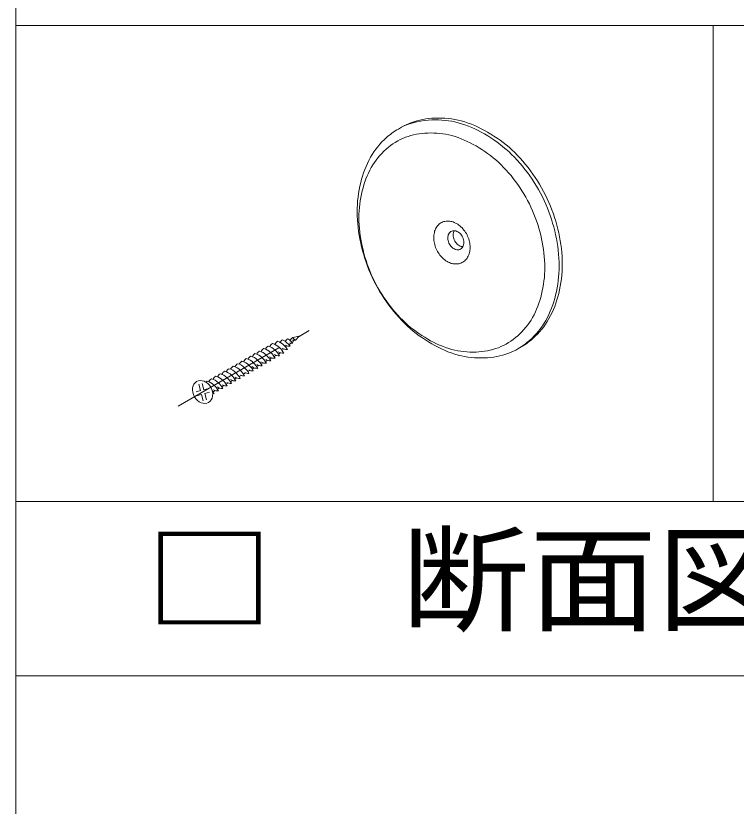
# Model space of a CAD drawing. Units: millimetres at full size; details may follow other scales. Extents: x -1379 to 1379, y -984 to 973.
# Drawn here: x -1378.8 to -1223.9, y -7.7 to 162.4 of the extents above; entities that cross this region are included whole.
import ezdxf
from ezdxf.enums import TextEntityAlignment as Align

# ---------------------------------------------------------------- set-up
doc = ezdxf.new("R2010")
doc.units = ezdxf.units.MM
doc.header["$LTSCALE"] = 5
doc.linetypes.add('CHAIN1', pattern=[8, 5, -1, 1, -1])
for name, color, linetype, lineweight in [('0-3_太線２', 3, 'Continuous', 18), ('2-2_太線１', 3, 'Continuous', 18), ('2-6_文字', 7, 'Continuous', 18), ('5-1_中線', 7, 'Continuous', 18), ('5-2_太線１', 3, 'Continuous', 18)]:
    doc.layers.add(name, color=color, linetype=linetype, lineweight=lineweight)
doc.styles.add('ＭＳ ゴシック', font='')
doc.styles.get('ＭＳ ゴシック').set_extended_font_data('MS Gothic')

msp = doc.modelspace()

# ---------------------------------------------------------------- linework, layer by layer
at = {"layer": '0-3_太線２'}
msp.add_lwpolyline([(-1378.845, 972.675), (-1378.845, -971.85), (1378.845, -971.85)], dxfattribs=at)
at = {"layer": '2-2_太線１'}
msp.add_line((-1378.845, 20.319), (0, 20.319), dxfattribs=at)
at = {"layer": '5-1_中線'}
for p, q in [((-1296.555, 138.016), (-1295.88, 138.406)), ((-1270.823, 90.728), (-1270.147, 91.118))]:
    msp.add_line(p, q, dxfattribs=at)
at = {"layer": '5-1_中線', "color": 4, "linetype": 'CHAIN1', "lineweight": 9}
msp.add_line((-1343.896, 78.4), (-1315.736, 94.659), dxfattribs=at)
at = {"layer": '5-1_中線', "color": 3}
for p, q in [((-1319.276, 93.117), (-1317.895, 93.412)), ((-1317.895, 93.412), (-1318.679, 92.543)), ((-1321.593, 90.439), (-1321.152, 90.693)), ((-1320.866, 91.175), (-1320.557, 91.353)), ((-1324.228, 88.514), (-1323.787, 88.768)), ((-1323.291, 89.055), (-1322.85, 89.309)), ((-1322.354, 89.596), (-1321.913, 89.85)), ((-1327.04, 86.89), (-1326.599, 87.145)), ((-1326.103, 87.431), (-1325.662, 87.686)), ((-1325.165, 87.972), (-1324.725, 88.227)), ((-1329.852, 85.267), (-1329.411, 85.521)), ((-1328.914, 85.808), (-1328.474, 86.062)), ((-1327.977, 86.349), (-1327.536, 86.603)), ((-1333.601, 83.102), (-1333.16, 83.357)), ((-1332.663, 83.643), (-1332.223, 83.898)), ((-1331.726, 84.185), (-1331.286, 84.439)), ((-1330.789, 84.726), (-1330.348, 84.98)), ((-1340.083, 81.453), (-1339.12, 81.711)), ((-1339.12, 81.711), (-1339.498, 83.122)), ((-1338.382, 81.908), (-1338.74, 83.244)), ((-1338.382, 81.908), (-1337.411, 82.169)), ((-1336.412, 81.479), (-1335.972, 81.733)), ((-1335.475, 82.02), (-1335.035, 82.274)), ((-1334.538, 82.561), (-1334.097, 82.816)), ((-1338.899, 80.885), (-1339.983, 80.595)), ((-1338.542, 79.555), (-1338.899, 80.885)), ((-1337.146, 81.355), (-1338.16, 81.083)), ((-1337.803, 79.75), (-1338.16, 81.083))]:
    msp.add_line(p, q, dxfattribs=at)
at = {"layer": '5-1_中線', "color": 4, "lineweight": 9}
for centre, radius, start, end in [((-1288.901, 123.642), 16.35, 91.53006, 114.42916), ((-1288.563, 120.816), 19.186, 75.2791, 92.31622), ((-1289.796, 117.254), 22.946, 59.17209, 74.56137), ((-1289.866, 123.201), 14.022, 111.63576, 131.70528), ((-1289.835, 122.121), 15.042, 91.53006, 110.22615), ((-1289.524, 119.521), 17.651, 75.2791, 92.31622), ((-1290.658, 116.243), 21.111, 59.17209, 74.56137), ((-1292.213, 112.005), 28.699, 47.4884, 60.39696), ((-1288.817, 121.948), 15.655, 131.5208, 150.13997), ((-1292.882, 111.415), 26.403, 47.4884, 60.39696), ((-1294.584, 109.716), 31.989, 34.74982, 47.13036), ((-1285.477, 120.385), 19.332, 151.05005, 166.99007), ((-1295.063, 109.308), 29.43, 34.74982, 47.13036), ((-1296.395, 107.964), 34.477, 23.69022, 35.42517), ((-1296.729, 107.697), 31.719, 23.69022, 35.42517), ((-1280.803, 118.874), 24.23, 165.99814, 179.82169), ((-1296.386, 108.166), 34.389, 11.90216, 23.38902), ((-1296.721, 107.882), 31.638, 11.90216, 23.38902), ((-1276.974, 119.093), 28.06, 180.29314, 193.00909), ((-1285.778, 115.227), 3.063, 131.5208, 150.13997), ((-1285.983, 115.472), 2.744, 111.63576, 131.70528), ((-1285.977, 115.261), 2.943, 91.53006, 110.22615), ((-1285.916, 114.752), 3.453, 75.2791, 92.31622), ((-1286.138, 114.111), 4.13, 59.17209, 74.56137), ((-1286.573, 113.166), 5.166, 47.4884, 60.39696), ((-1284.21, 114.625), 4.741, 165.99814, 179.82169), ((-1285.124, 114.921), 3.782, 151.05005, 166.99007), ((-1284.523, 114.806), 1.361, 131.5208, 150.13997), ((-1284.614, 114.915), 1.219, 111.63576, 131.70528), ((-1284.611, 114.821), 1.308, 91.53006, 110.22615), ((-1282.644, 115.221), 2.107, 165.99814, 179.82169), ((-1283.05, 115.353), 1.681, 151.05005, 166.99007), ((-1284.584, 114.595), 1.535, 75.2791, 92.31622), ((-1284.683, 114.31), 1.836, 59.17209, 74.56137), ((-1284.876, 113.89), 2.296, 47.4884, 60.39696), ((-1287, 112.754), 5.758, 34.74982, 47.13036), ((-1287.326, 112.439), 6.206, 23.69022, 35.42517), ((-1283.46, 114.668), 5.49, 180.29314, 193.00909), ((-1283.826, 114.539), 2.107, 165.99814, 179.82169), ((-1283.493, 114.558), 2.44, 180.29314, 193.00909), ((-1284.232, 114.67), 1.681, 151.05005, 166.99007), ((-1283.175, 114.577), 2.755, 191.90993, 203.38126), ((-1282.311, 115.24), 2.44, 180.29314, 193.00909), ((-1281.992, 115.26), 2.755, 191.90993, 203.38126), ((-1282.008, 115.268), 2.744, 203.65993, 215.45546), ((-1285.066, 113.707), 2.559, 34.74982, 47.13036), ((-1285.211, 113.567), 2.758, 23.69022, 35.42517), ((-1285.21, 113.583), 2.751, 11.90216, 23.38902), ((-1284.935, 113.596), 2.48, 0.40636, 12.91721), ((-1287.324, 112.475), 6.19, 11.90216, 23.38902), ((-1293.562, 108.032), 28.52, 0.40636, 12.91721), ((-1292.952, 108.328), 31, 0.40636, 12.91721), ((-1273.315, 119.315), 31.681, 191.90993, 203.38126), ((-1282.745, 114.712), 6.198, 191.90993, 203.38126), ((-1283.19, 114.585), 2.744, 203.65993, 215.45546), ((-1283.337, 114.439), 2.54, 214.70239, 227.17778), ((-1283.516, 114.263), 2.289, 227.46767, 240.41769), ((-1283.701, 113.858), 1.846, 239.21449, 254.51897), ((-1282.155, 115.122), 2.54, 214.70239, 227.17778), ((-1282.334, 114.945), 2.289, 227.46767, 240.41769), ((-1282.519, 114.541), 1.846, 239.21449, 254.51897), ((-1283.778, 113.251), 1.227, 291.70134, 311.63971), ((-1282.614, 114.319), 1.607, 254.33559, 255.6644), ((-1282.628, 114.192), 1.481, 254.96596, 255.03403), ((-1282.62, 114.262), 1.55, 255.36485, 268.34909), ((-1283.864, 113.352), 1.359, 311.50742, 330.15334), ((-1284.148, 113.486), 1.673, 331.01143, 347.02867), ((-1284.545, 113.619), 2.09, 345.93053, 359.86507), ((-1286.706, 112.504), 5.58, 0.40636, 12.91721), ((-1285.829, 112.555), 4.703, 345.93053, 359.86507), ((-1282.779, 114.73), 6.174, 203.65993, 215.45546), ((-1283.11, 114.401), 5.714, 214.70239, 227.17778), ((-1283.796, 113.637), 1.607, 254.33559, 255.6644), ((-1283.802, 113.58), 1.55, 255.36485, 272.23047), ((-1283.81, 113.51), 1.481, 254.96596, 255.03403), ((-1283.778, 113.344), 1.314, 271.57373, 290.18248), ((-1284.935, 112.256), 3.764, 331.01143, 347.02867), ((-1283.513, 114.005), 5.149, 227.46767, 240.41769), ((-1283.93, 113.094), 4.153, 239.21449, 254.51897), ((-1284.143, 112.595), 3.616, 254.33559, 255.6644), ((-1284.157, 112.467), 3.488, 255.36485, 272.23047), ((-1284.174, 112.31), 3.332, 254.96596, 255.03403), ((-1284.102, 111.937), 2.957, 271.57373, 290.18248), ((-1284.103, 111.728), 2.761, 291.70134, 311.63971), ((-1284.296, 111.954), 3.059, 311.50742, 330.15334), ((-1289.08, 108.291), 24.037, 345.93053, 359.86507), ((-1288.08, 108.61), 26.128, 345.93053, 359.86507), ((-1273.489, 119.406), 31.557, 203.65993, 215.45546), ((-1284.512, 106.766), 19.24, 331.01143, 347.02867), ((-1283.116, 106.952), 20.913, 331.01143, 347.02867), ((-1275.183, 117.729), 29.207, 214.70239, 227.17778), ((-1281.242, 105.222), 15.633, 311.50742, 330.15334), ((-1277.244, 115.701), 26.319, 227.46767, 240.41769), ((-1279.561, 105.274), 16.992, 311.50742, 330.15334), ((-1279.372, 111.049), 21.227, 239.21449, 254.51897), ((-1280.26, 104.062), 14.113, 291.70134, 311.63971), ((-1278.493, 104.014), 15.341, 299.96939, 311.63971), ((-1280.534, 107.843), 17.829, 255.36485, 272.23047), ((-1280.255, 105.133), 15.112, 271.57373, 290.18248)]:
    msp.add_arc(centre, radius, start, end, dxfattribs=at)
at = {"layer": '5-1_中線'}
for centre, radius, start, end in [((-1288.226, 124.032), 16.35, 91.53006, 110.22615), ((-1287.887, 121.206), 19.186, 75.2791, 92.31622), ((-1289.12, 117.644), 22.946, 59.17209, 74.56137), ((-1288.934, 124.816), 15.242, 120, 131.70529), ((-1288.259, 125.206), 15.242, 111.63576, 120), ((-1287.795, 123.455), 17.016, 131.5208, 150.13997), ((-1291.538, 112.395), 28.699, 47.4884, 60.39696), ((-1293.908, 110.106), 31.989, 34.74982, 47.13036), ((-1284.164, 121.755), 21.014, 151.05005, 166.99007), ((-1295.719, 108.354), 34.477, 23.69022, 35.42517), ((-1279.084, 120.113), 26.337, 165.99814, 179.82169), ((-1295.711, 108.556), 34.389, 11.90216, 23.38902), ((-1274.921, 120.351), 30.5, 180.29314, 193.00909), ((-1292.277, 108.718), 31, 0.40636, 12.91721), ((-1270.944, 120.592), 34.435, 191.90993, 203.38126), ((-1287.405, 109), 26.128, 345.93053, 359.86507), ((-1271.134, 120.692), 34.301, 203.65993, 215.45546), ((-1282.44, 107.342), 20.913, 331.01143, 347.02867), ((-1272.975, 118.869), 31.747, 214.70239, 227.17778), ((-1278.886, 105.664), 16.992, 311.50742, 330.15334), ((-1275.215, 116.664), 28.607, 227.46767, 240.41769), ((-1277.818, 104.404), 15.341, 300, 311.63971), ((-1277.529, 111.608), 23.073, 239.21449, 254.51897), ((-1280.621, 107.039), 17.03, 254.96596, 255.03403), ((-1278.493, 104.014), 15.341, 291.70134, 300), ((-1278.714, 108.835), 20.088, 255.66428, 255.6644), ((-1278.791, 108.123), 19.379, 255.36485, 272.23047), ((-1278.886, 107.249), 18.511, 254.96596, 255.03403), ((-1278.488, 105.178), 16.426, 271.57373, 290.18248)]:
    msp.add_arc(centre, radius, start, end, dxfattribs=at)
at = {"layer": '5-1_中線', "color": 3}
for centre, radius, start, end in [((-1321.695, 91.039), 1.553, 122.90716, 155.10443), ((-1323.315, 89.606), 2.844, 41.88473, 74.15697), ((-1320.601, 91.35), 1.553, 122.90716, 150.8899), ((-1322.565, 90.039), 2.844, 41.88473, 66.80448), ((-1319.478, 91.59), 1.553, 122.90716, 152.33184), ((-1323.354, 88.686), 4.362, 36.2039, 48.21233), ((-1321.815, 90.472), 2.844, 41.88473, 58.34104), ((-1320.745, 92.735), 1.314, 299.41676, 322.26498), ((-1319.393, 93.696), 1.793, 253.07533, 274.55908), ((-1318.432, 91.814), 1.553, 122.90716, 153.62981), ((-1322.604, 89.119), 4.362, 39.76411, 48.21233), ((-1319.907, 93.191), 1.135, 293.00502, 325.26663), ((-1318.821, 94.331), 1.793, 253.71798, 274.55908), ((-1321.065, 90.906), 2.844, 41.88473, 51.02848), ((-1321.854, 89.552), 4.362, 43.29276, 48.21233), ((-1325.611, 88.916), 1.553, 122.90716, 155.10443), ((-1327.065, 87.442), 2.844, 41.88473, 77.62576), ((-1324.674, 89.457), 1.553, 122.90716, 155.10443), ((-1326.127, 87.983), 2.844, 41.88473, 77.62576), ((-1323.737, 89.999), 1.553, 122.90716, 155.10443), ((-1325.19, 88.524), 2.844, 41.88473, 77.62576), ((-1322.8, 90.54), 1.553, 122.90716, 155.10443), ((-1324.253, 89.065), 2.844, 41.88473, 77.62576), ((-1325.979, 87.17), 4.362, 28.00005, 48.21233), ((-1325.042, 87.712), 4.362, 28.00005, 48.21233), ((-1320.572, 92.39), 1.793, 236.96217, 274.55908), ((-1324.105, 88.253), 4.362, 32.59702, 48.21233), ((-1319.977, 93.049), 1.793, 241.68892, 274.55908), ((-1328.423, 87.293), 1.553, 122.90716, 155.10443), ((-1329.876, 85.818), 2.844, 41.88473, 77.62576), ((-1327.486, 87.834), 1.553, 122.90716, 155.10443), ((-1328.939, 86.359), 2.844, 41.88473, 77.62576), ((-1326.549, 88.375), 1.553, 122.90716, 155.10443), ((-1328.002, 86.9), 2.844, 41.88473, 77.62576), ((-1328.791, 85.547), 4.362, 28.00005, 48.21233), ((-1327.854, 86.088), 4.362, 28.00005, 48.21233), ((-1323.207, 90.464), 1.793, 234.20504, 274.55908), ((-1326.916, 86.629), 4.362, 28.00005, 48.21233), ((-1322.27, 91.005), 1.793, 237.83984, 274.55908), ((-1321.333, 91.546), 1.793, 234.35898, 274.55908), ((-1331.235, 85.67), 1.553, 122.90716, 155.10443), ((-1332.688, 84.195), 2.844, 41.88473, 77.62576), ((-1330.298, 86.211), 1.553, 122.90716, 155.10443), ((-1331.751, 84.736), 2.844, 41.88473, 77.62576), ((-1329.36, 86.752), 1.553, 122.90716, 155.10443), ((-1330.814, 85.277), 2.844, 41.88473, 77.62576), ((-1331.603, 83.924), 4.362, 28.00005, 48.21233), ((-1326.956, 88.3), 1.793, 232.00164, 274.55908), ((-1330.665, 84.465), 4.362, 28.00005, 48.21233), ((-1326.019, 88.841), 1.793, 236.02176, 274.55908), ((-1329.728, 85.006), 4.362, 28.00005, 48.21233), ((-1325.082, 89.382), 1.793, 235.3705, 274.55908), ((-1324.145, 89.923), 1.793, 238.48264, 274.55908), ((-1334.047, 84.046), 1.553, 122.90716, 155.10443), ((-1335.5, 82.571), 2.844, 41.88473, 77.62576), ((-1333.109, 84.587), 1.553, 122.90716, 155.10443), ((-1334.563, 83.113), 2.844, 41.88473, 77.62576), ((-1332.172, 85.128), 1.553, 122.90716, 155.10443), ((-1333.625, 83.654), 2.844, 41.88473, 77.62576), ((-1334.414, 82.3), 4.362, 28.00005, 48.21233), ((-1333.477, 82.841), 4.362, 28.00005, 48.21233), ((-1329.768, 86.676), 1.793, 244.42539, 274.55908), ((-1332.54, 83.383), 4.362, 28.00005, 48.21233), ((-1328.831, 87.217), 1.793, 244.25808, 274.55908), ((-1327.894, 87.759), 1.793, 241.66227, 274.55908), ((-1336.859, 82.423), 1.553, 122.90716, 134.83298), ((-1338.312, 80.948), 2.844, 41.88473, 77.62576), ((-1335.921, 82.964), 1.553, 122.90716, 155.10443), ((-1337.374, 81.489), 2.844, 41.88473, 77.62576), ((-1334.984, 83.505), 1.553, 122.90716, 155.10443), ((-1336.437, 82.03), 2.844, 41.88473, 77.62576), ((-1338.163, 80.136), 4.362, 28.00005, 48.21233), ((-1337.226, 80.677), 4.362, 28.00005, 48.21233), ((-1332.58, 85.053), 1.793, 241.33981, 274.55908), ((-1336.289, 81.218), 4.362, 28.00005, 48.21233), ((-1331.643, 85.594), 1.793, 236.7046, 274.55908), ((-1335.352, 81.759), 4.362, 28.00005, 48.21233), ((-1330.705, 86.135), 1.793, 237.13729, 274.55908), ((-1340.038, 79.054), 4.362, 28.00005, 38.45708), ((-1335.392, 83.43), 1.793, 238.98265, 274.55908), ((-1339.101, 79.595), 4.362, 28.00005, 48.21233), ((-1334.454, 83.971), 1.793, 234.75356, 274.55908), ((-1333.517, 84.512), 1.793, 240.09282, 274.55908), ((-1336.329, 82.888), 1.793, 264.72324, 274.55908)]:
    msp.add_arc(centre, radius, start, end, dxfattribs=at)
msp.add_ellipse((-1338.667, 81.419), major_axis=(-1.298, 2.247), ratio=0.78, dxfattribs=at)
at = {"layer": '5-2_太線１'}
for p, q in [((-1378.845, 182.819), (-1378.845, 57.819)), ((0, 160.27), (-1378.845, 160.27)), ((-1378.845, 57.819), (0, 57.819))]:
    msp.add_line(p, q, dxfattribs=at)
at = {"layer": '5-2_太線１', "color": 4, "lineweight": 9}
for p, q in [((-1228.845, 160.27), (-1228.845, 57.819)), ((-1378.845, 57.819), (0, 57.819))]:
    msp.add_line(p, q, dxfattribs=at)

# ---------------------------------------------------------------- texts
at = {"layer": '2-6_文字', "color": 6, "style": 'ＭＳ ゴシック', "width": 1.1}
msp.add_text('□\u3000断面図・見上図', height=18.33, dxfattribs=at).set_placement((-1350.928, 26.386), align=Align.BOTTOM_LEFT)

doc.saveas('drawing.dxf')
